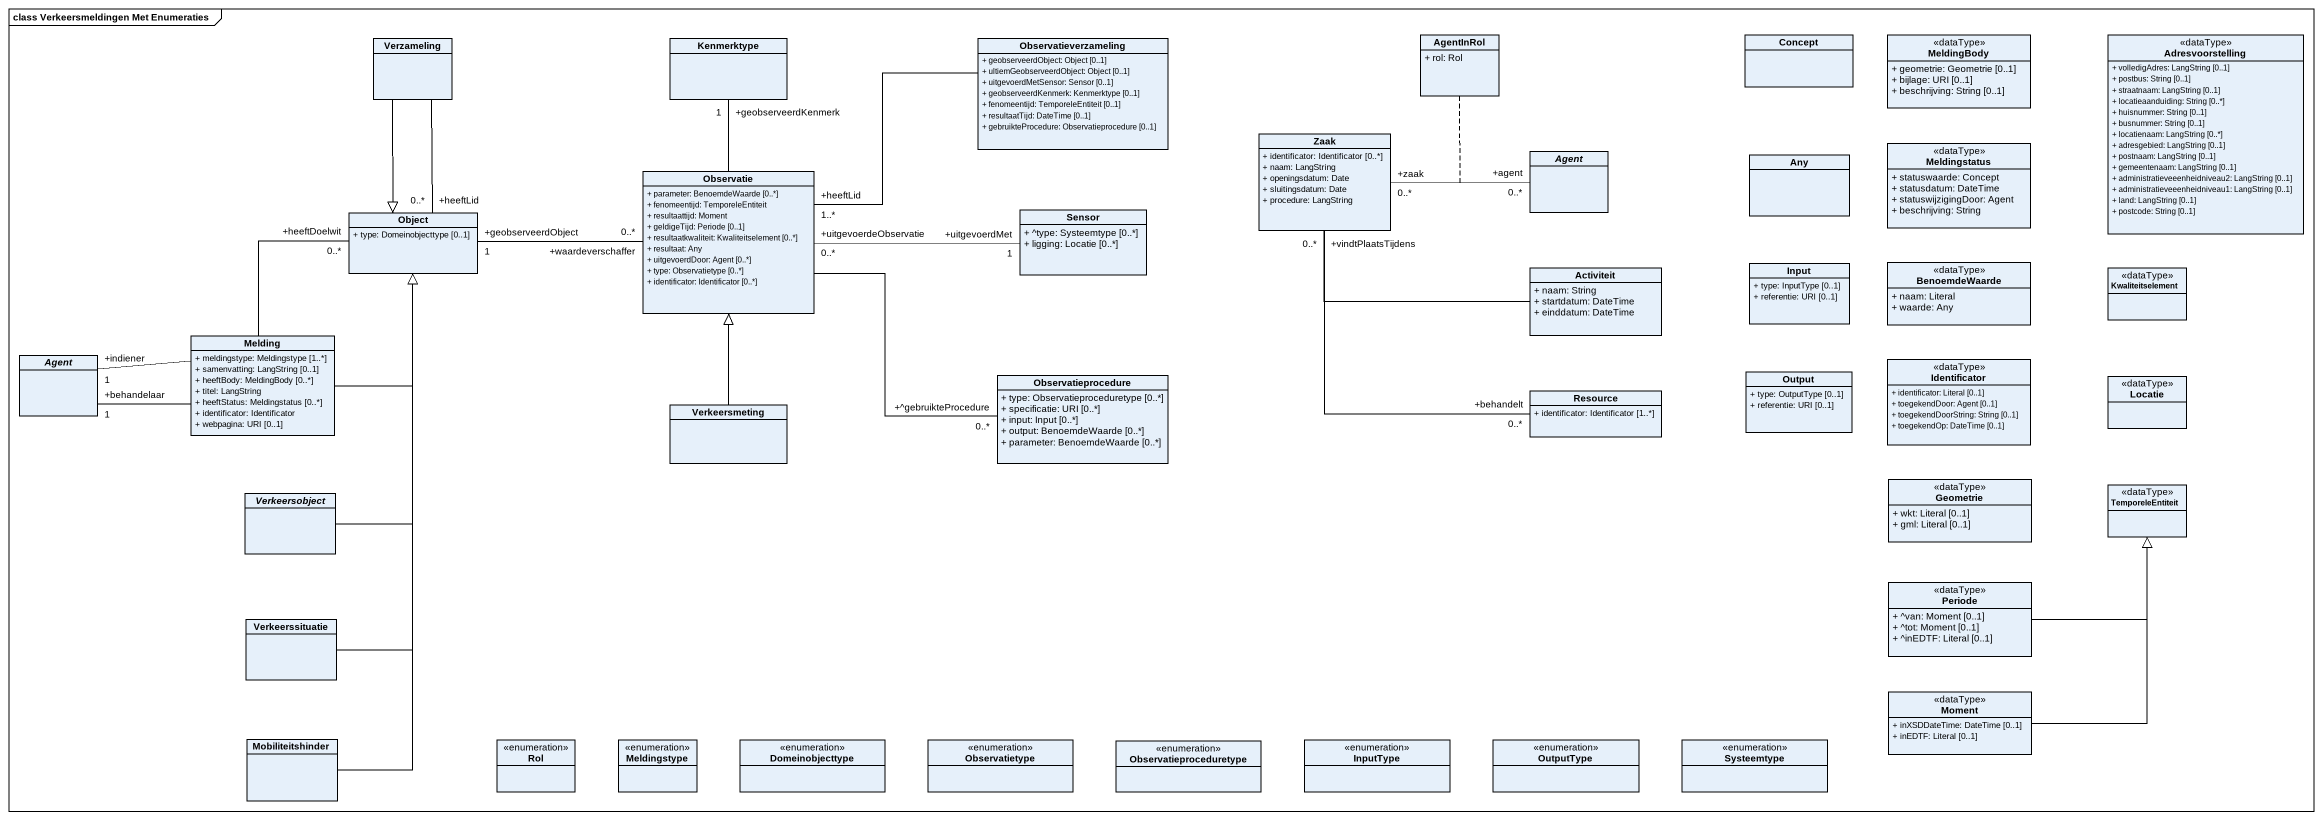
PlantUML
@startuml
mainframe class Verkeersmeldingen Met Enumeraties
hide circle
hide empty members
skinparam classAttributeIconSize 0
class Verzameling
class Kenmerktype
class Observatieverzameling {
  + geobserveerdObject: Object [0..1]
  + ultiemGeobserveerdObject: Object [0..1]
  + uitgevoerdMetSensor: Sensor [0..1]
  + geobserveerdKenmerk: Kenmerktype [0..1]
  + fenomeentijd: TemporeleEntiteit [0..1]
  + resultaatTijd: DateTime [0..1]
  + gebruikteProcedure: Observatieprocedure [0..1]
}
class AgentInRol {
  + rol: Rol
}
class Concept
class MeldingBody <<dataType>> {
  + geometrie: Geometrie [0..1]
  + bijlage: URI [0..1]
  + beschrijving: String [0..1]
}
class Adresvoorstelling <<dataType>> {
  + volledigAdres: LangString [0..1]
  + postbus: String [0..1]
  + straatnaam: LangString [0..1]
  + locatieaanduiding: String [0..*]
  + huisnummer: String [0..1]
  + busnummer: String [0..1]
  + locatienaam: LangString [0..*]
  + adresgebied: LangString [0..1]
  + postnaam: LangString [0..1]
  + gemeentenaam: LangString [0..1]
  + administratieveeenheidniveau2: LangString [0..1]
  + administratieveeenheidniveau1: LangString [0..1]
  + land: LangString [0..1]
  + postcode: String [0..1]
}
class Zaak {
  + identificator: Identificator [0..*]
  + naam: LangString
  + openingsdatum: Date
  + sluitingsdatum: Date
  + procedure: LangString
}
abstract class "Agent" as Agent_
class Any
class Meldingstatus <<dataType>> {
  + statuswaarde: Concept
  + statusdatum: DateTime
  + statuswijzigingDoor: Agent
  + beschrijving: String
}
class Observatie {
  + parameter: BenoemdeWaarde [0..*]
  + fenomeentijd: TemporeleEntiteit
  + resultaattijd: Moment
  + geldigeTijd: Periode [0..1]
  + resultaatkwaliteit: Kwaliteitselement [0..*]
  + resultaat: Any
  + uitgevoerdDoor: Agent [0..*]
  + type: Observatietype [0..*]
  + identificator: Identificator [0..*]
}
class "Object" as Object_ {
  + type: Domeinobjecttype [0..1]
}
class Sensor {
  + ^type: Systeemtype [0..*]
  + ligging: Locatie [0..*]
}
class Activiteit {
  + naam: String
  + startdatum: DateTime
  + einddatum: DateTime
}
class Input {
  + type: InputType [0..1]
  + referentie: URI [0..1]
}
class BenoemdeWaarde <<dataType>> {
  + naam: Literal
  + waarde: Any
}
class Kwaliteitselement <<dataType>>
abstract class "Agent" as Agent__2
class Melding {
  + meldingstype: Meldingstype [1..*]
  + samenvatting: LangString [0..1]
  + heeftBody: MeldingBody [0..*]
  + titel: LangString
  + heeftStatus: Meldingstatus [0..*]
  + identificator: Identificator
  + webpagina: URI [0..1]
}
class Identificator <<dataType>> {
  + identificator: Literal [0..1]
  + toegekendDoor: Agent [0..1]
  + toegekendDoorString: String [0..1]
  + toegekendOp: DateTime [0..1]
}
class Observatieprocedure {
  + type: Observatieproceduretype [0..*]
  + specificatie: URI [0..*]
  + input: Input [0..*]
  + output: BenoemdeWaarde [0..*]
  + parameter: BenoemdeWaarde [0..*]
}
class Resource {
  + identificator: Identificator [1..*]
}
class Output {
  + type: OutputType [0..1]
  + referentie: URI [0..1]
}
class Locatie <<dataType>>
class Verkeersmeting
abstract class Verkeersobject
class Geometrie <<dataType>> {
  + wkt: Literal [0..1]
  + gml: Literal [0..1]
}
class TemporeleEntiteit <<dataType>>
class Periode <<dataType>> {
  + ^van: Moment [0..1]
  + ^tot: Moment [0..1]
  + ^inEDTF: Literal [0..1]
}
class Verkeerssituatie
class Moment <<dataType>> {
  + inXSDDateTime: DateTime [0..1]
  + inEDTF: Literal [0..1]
}
class Mobiliteitshinder
enum Rol
enum Meldingstype
enum Domeinobjecttype
enum Observatietype
enum Observatieproceduretype
enum InputType
enum OutputType
enum Systeemtype
Verzameling --|> Object_
Verzameling -- "+heeftLid\n0..*" Object_
Observatieverzameling -left- "+heeftLid\n1..*" Observatie
Zaak "+zaak\n0..*" -right- "+agent\n0..*" Agent_
(Zaak, Agent_) .. AgentInRol
Zaak -- "+behandelt\n0..*" Resource
Observatie -up- "+geobserveerdKenmerk\n1" Kenmerktype
Observatie "+uitgevoerdeObservatie\n0..*" -right- "+uitgevoerdMet\n1" Sensor
Object_ "+geobserveerdObject\n1" -right- "+waardeverschaffer\n0..*" Observatie
Activiteit -left- "+vindtPlaatsTijdens\n0..*" Zaak
Melding -up- "+heeftDoelwit\n0..*" Object_
Melding -up-|> Object_
Melding -left- "+behandelaar\n1" Agent__2
Melding -left- "+indiener\n1" Agent__2
Observatieprocedure "+^gebruikteProcedure\n0..*" -left- Observatie
Verkeersmeting -up-|> Observatie
Verkeersobject -up-|> Object_
Periode -right-|> TemporeleEntiteit
Verkeerssituatie -up-|> Object_
Moment -up-|> TemporeleEntiteit
Mobiliteitshinder -up-|> Object_
@enduml
